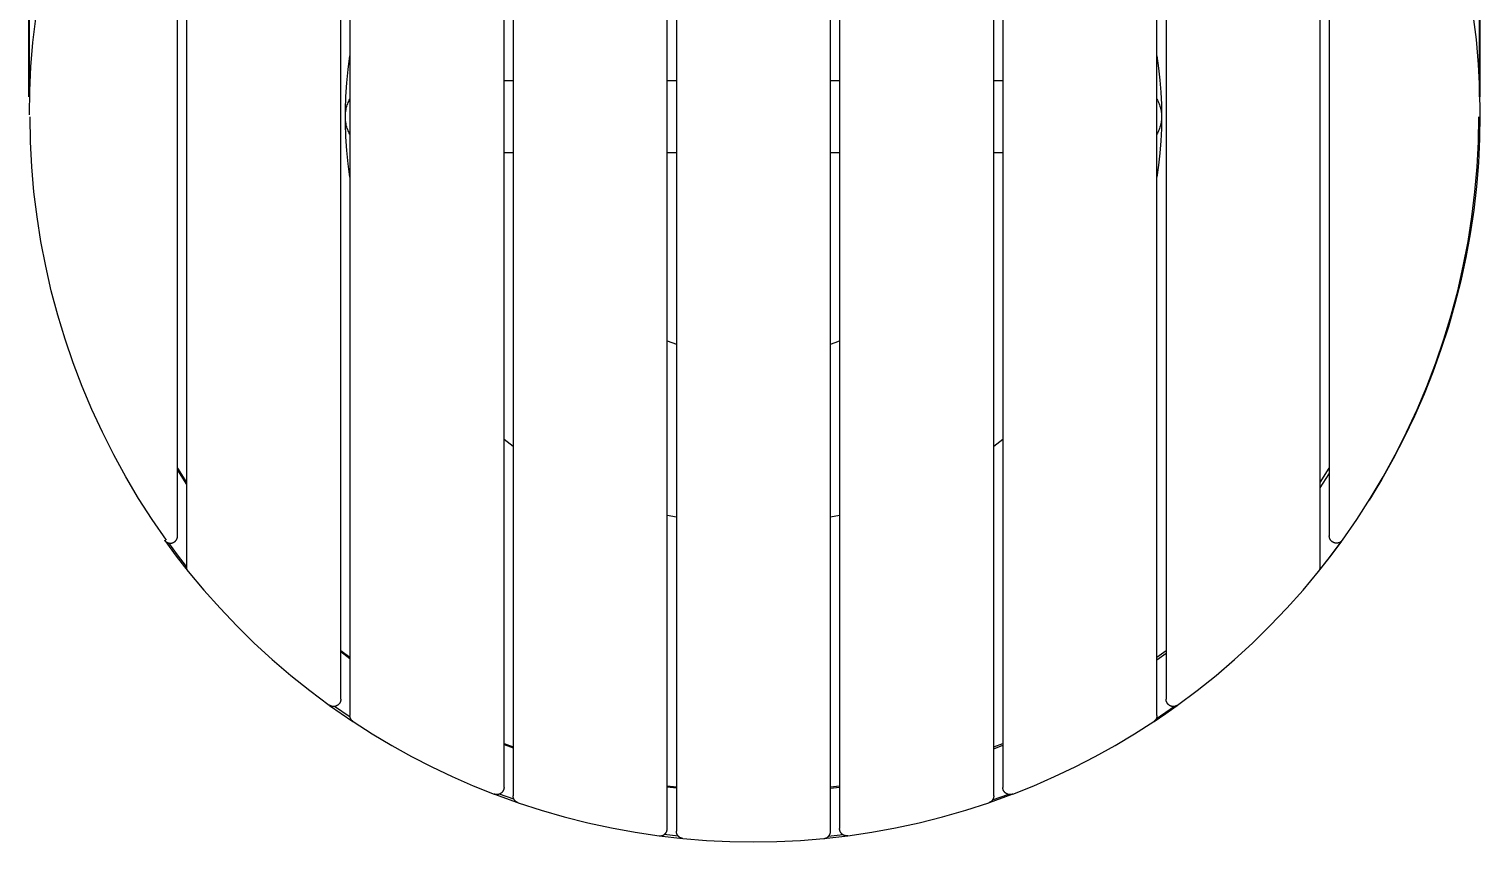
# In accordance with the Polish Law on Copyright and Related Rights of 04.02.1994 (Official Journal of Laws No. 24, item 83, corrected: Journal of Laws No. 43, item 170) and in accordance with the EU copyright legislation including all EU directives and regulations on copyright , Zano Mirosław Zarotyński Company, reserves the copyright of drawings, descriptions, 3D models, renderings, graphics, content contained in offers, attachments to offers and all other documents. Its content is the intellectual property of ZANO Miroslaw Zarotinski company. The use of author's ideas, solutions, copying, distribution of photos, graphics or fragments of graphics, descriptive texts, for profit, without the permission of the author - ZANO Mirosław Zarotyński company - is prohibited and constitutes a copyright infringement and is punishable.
# Model space of a CAD drawing. Header units: millimetres. Extents: x -397 to 2955, y -22 to 2256.
# Drawn here: x -299 to 501, y -22 to 427 of the extents above; entities that cross this region are included whole.
import ezdxf

# ---------------------------------------------------------------- set-up
doc = ezdxf.new("R2010")
doc.units = ezdxf.units.MM
doc.layers.add('ZANO_R', color=7, linetype='Continuous', lineweight=0)
doc.layers.add('ZANO_W', color=1, linetype='Continuous', lineweight=0)
doc.styles.add('Arial', font='arial.ttf')
doc.styles.get("Standard").update_dxf_attribs({"font": 'ARIALUNI.TTF'})
doc.dimstyles.new('pl i ang', dxfattribs={"dimtxt": 50, "dimasz": 50, "dimexe": 1.25, "dimexo": 0.625, "dimgap": 10, "dimtad": 1, "dimtoh": 1, "dimtxsty": 'Standard', "dimcen": 2.5, "dimclrd": 1, "dimclre": 1, "dimclrt": 1, "dimadec": 0, "dimazin": 0, "dimtfac": 1, "dimtmove": 0, "dimatfit": 3, "dimfxl": 1, "dimarcsym": 1})

# ---------------------------------------------------------------- blocks, each defined once
blk = doc.blocks.new('*D395')
at = {"layer": 'ZANO_W', "color": 1, "lineweight": -2}
for p, q in [((-299.41, 389.2), (-299.41, 830.47)), ((500.59, 389.2), (500.59, 830.47)), ((-259.41, 820.47), (460.59, 820.47))]:
    blk.add_line(p, q, dxfattribs=at)
at = {"layer": 'ZANO_W', "color": 1}
for points in [[(-259.41, 827.13), (-259.41, 813.8), (-299.41, 820.47)], [(460.59, 813.8), (460.59, 827.13), (500.59, 820.47)]]:
    blk.add_solid(points, dxfattribs=at)
at = {"layer": 'ZANO_W', "color": 1, "insert": (100.59, 850.89), "char_height": 40, "attachment_point": 5, "style": 'Arial'}
blk.add_mtext('800', dxfattribs=at)

msp = doc.modelspace()

# ---------------------------------------------------------------- linework, layer by layer
at = {"layer": 'ZANO_R'}
for p, q in [((52.5, -14.37), (52.5, 770.91)), ((57.5, 772.39), (57.5, -15.85)), ((142.5, -15.85), (142.5, 772.39)), ((147.5, 770.91), (147.5, -14.37)), ((-32.5, 752.84), (-32.5, 3.7)), ((232.5, 3.7), (232.5, 752.84)), ((-37.5, 8.41), (-37.5, 748.13)), ((237.5, 748.13), (237.5, 8.41)), ((-122.5, 708.53), (-122.5, 48.01)), ((322.5, 48.01), (322.5, 708.53)), ((-127.5, 56.99), (-127.5, 699.56)), ((327.5, 699.56), (327.5, 56.99)), ((-212.5, 626.55), (-212.5, 129.99)), ((412.5, 129.99), (412.5, 626.55)), ((-217.5, 147.07), (-217.5, 609.47)), ((417.5, 609.47), (417.5, 147.07)), ((-295.87, 432.33), (-297.42, 419.1)), ((496.72, 434.7), (498.41, 420.89)), ((-297.42, 419.1), (-298.53, 405.82)), ((498.41, 420.89), (499.62, 407.02)), ((-123.49, 404.33), (-122.5, 411.73)), ((322.5, 411.73), (323.4, 405.07)), ((-298.53, 405.82), (-299.19, 392.52)), ((-124.23, 396.91), (-123.49, 404.33)), ((323.4, 405.07), (324.1, 398.39)), ((499.62, 407.02), (500.34, 393.12)), ((-299.19, 392.52), (-299.41, 379.2)), ((-124.72, 389.46), (-124.23, 396.91)), ((-37.5, 398.27), (-32.5, 398.27)), ((52.5, 398.27), (57.5, 398.27)), ((142.5, 398.27), (147.5, 398.27)), ((232.5, 398.27), (237.5, 398.27)), ((324.1, 398.39), (324.6, 391.7)), ((500.34, 393.12), (500.59, 379.2)), ((-124.97, 382.01), (-124.72, 389.46)), ((-124.32, 383.44), (-124.13, 384.11)), ((-124.13, 384.11), (-123.92, 384.77)), ((-123.92, 384.77), (-123.68, 385.43)), ((-123.68, 385.43), (-123.42, 386.07)), ((-123.42, 386.07), (-123.13, 386.71)), ((-123.13, 386.71), (-122.83, 387.34)), ((-122.83, 387.34), (-122.5, 387.95)), ((322.5, 387.95), (322.83, 387.34)), ((322.83, 387.34), (323.13, 386.71)), ((323.13, 386.71), (323.41, 386.07)), ((323.41, 386.07), (323.67, 385.43)), ((323.67, 385.43), (323.91, 384.77)), ((323.91, 384.77), (324.13, 384.11)), ((324.13, 384.11), (324.32, 383.44)), ((324.6, 391.7), (324.9, 384.99)), ((324.9, 384.99), (325, 378.28)), ((-298.59, 364.42), (-298.82, 378.27)), ((-125, 378.62), (-124.97, 379.32)), ((-125, 377.92), (-125, 378.62)), ((-124.97, 377.23), (-125, 377.92)), ((-124.97, 374.55), (-124.97, 382.01)), ((-124.97, 379.32), (-124.93, 380.01)), ((-124.93, 376.53), (-124.97, 377.23)), ((-124.93, 380.01), (-124.85, 380.7)), ((-124.85, 375.84), (-124.93, 376.53)), ((-124.85, 380.7), (-124.76, 381.39)), ((-124.76, 381.39), (-124.64, 382.08)), ((-124.64, 382.08), (-124.49, 382.76)), ((-124.49, 382.76), (-124.32, 383.44)), ((324.32, 383.44), (324.49, 382.76)), ((324.49, 382.76), (324.63, 382.08)), ((324.63, 382.08), (324.75, 381.39)), ((324.75, 381.39), (324.85, 380.7)), ((324.85, 380.7), (324.92, 380.01)), ((324.92, 376.53), (324.85, 375.84)), ((325, 378.28), (324.9, 371.56)), ((324.92, 380.01), (324.97, 379.32)), ((324.97, 377.23), (324.92, 376.53)), ((324.97, 379.32), (325, 378.62)), ((325, 377.92), (324.97, 377.23)), ((325, 378.62), (325, 377.92)), ((499.76, 364.42), (500, 378.27)), ((500.59, 379.2), (500.37, 366.03)), ((-124.72, 367.09), (-124.97, 374.55)), ((-124.76, 375.15), (-124.85, 375.84)), ((-124.64, 374.46), (-124.76, 375.15)), ((-124.49, 373.78), (-124.64, 374.46)), ((-124.32, 373.1), (-124.49, 373.78)), ((-124.13, 372.43), (-124.32, 373.1)), ((-123.92, 371.77), (-124.13, 372.43)), ((-123.68, 371.11), (-123.92, 371.77)), ((-123.42, 370.47), (-123.68, 371.11)), ((-123.13, 369.83), (-123.42, 370.47)), ((-122.83, 369.2), (-123.13, 369.83)), ((-122.5, 368.59), (-122.83, 369.2)), ((322.83, 369.2), (322.5, 368.59)), ((323.13, 369.83), (322.83, 369.2)), ((323.41, 370.47), (323.13, 369.83)), ((323.67, 371.11), (323.41, 370.47)), ((323.91, 371.77), (323.67, 371.11)), ((324.13, 372.43), (323.91, 371.77)), ((324.32, 373.1), (324.13, 372.43)), ((324.49, 373.78), (324.32, 373.1)), ((324.63, 374.46), (324.49, 373.78)), ((324.9, 371.56), (324.6, 364.86)), ((324.75, 375.15), (324.63, 374.46)), ((324.85, 375.84), (324.75, 375.15)), ((-297.87, 350.58), (-298.59, 364.42)), ((-124.23, 359.65), (-124.72, 367.09)), ((324.6, 364.86), (324.1, 358.16)), ((499.04, 350.58), (499.76, 364.42)), ((500.37, 366.03), (499.72, 352.87)), ((-123.49, 352.22), (-124.23, 359.65)), ((-122.5, 344.83), (-123.49, 352.22)), ((-32.5, 358.27), (-37.5, 358.27)), ((57.5, 358.27), (52.5, 358.27)), ((147.5, 358.27), (142.5, 358.27)), ((237.5, 358.27), (232.5, 358.27)), ((324.1, 358.16), (323.4, 351.48)), ((499.72, 352.87), (498.64, 339.74)), ((-296.67, 336.78), (-297.87, 350.58)), ((323.4, 351.48), (322.5, 344.83)), ((497.84, 336.78), (499.04, 350.58)), ((-294.99, 323.03), (-296.67, 336.78)), ((496.17, 323.03), (497.84, 336.78)), ((498.64, 339.74), (497.12, 326.66)), ((-292.84, 309.34), (-294.99, 323.03)), ((494.02, 309.34), (496.17, 323.03)), ((497.12, 326.66), (495.18, 313.63)), ((495.18, 313.63), (492.8, 300.68)), ((-290.22, 295.74), (-292.84, 309.34)), ((491.39, 295.74), (494.02, 309.34)), ((492.8, 300.68), (490.01, 287.8)), ((-287.13, 282.24), (-290.22, 295.74)), ((488.3, 282.24), (491.39, 295.74)), ((-283.57, 268.85), (-287.13, 282.24)), ((484.74, 268.85), (488.3, 282.24)), ((490.01, 287.8), (486.79, 275.03)), ((486.79, 275.03), (483.15, 262.37)), ((-279.55, 255.59), (-283.57, 268.85)), ((480.72, 255.59), (484.74, 268.85)), ((483.15, 262.37), (479.09, 249.84)), ((-275.07, 242.48), (-279.55, 255.59)), ((52.5, 254.58), (54.99, 253.65)), ((54.99, 253.65), (57.5, 252.77)), ((142.5, 252.77), (145.01, 253.65)), ((145.01, 253.65), (147.5, 254.58)), ((479.09, 249.84), (474.63, 237.45)), ((476.25, 242.48), (480.72, 255.59)), ((-270.14, 229.53), (-275.07, 242.48)), ((471.32, 229.53), (476.25, 242.48)), ((474.63, 237.45), (469.76, 225.21)), ((-264.77, 216.76), (-270.14, 229.53)), ((469.76, 225.21), (464.49, 213.14)), ((465.94, 216.76), (471.32, 229.53)), ((-258.96, 204.19), (-264.77, 216.76)), ((460.13, 204.19), (465.94, 216.76)), ((464.49, 213.14), (458.82, 201.25)), ((-252.71, 191.82), (-258.96, 204.19)), ((-32.5, 196.43), (-37.5, 200.18)), ((237.5, 200.18), (232.5, 196.43)), ((458.82, 201.25), (452.77, 189.55)), ((453.89, 191.82), (460.13, 204.19)), ((-246.04, 179.68), (-252.71, 191.82)), ((-217.5, 184.44), (-212.5, 176.47)), ((412.5, 176.48), (417.5, 184.44)), ((452.77, 189.55), (446.33, 178.05)), ((447.22, 179.68), (453.89, 191.82)), ((-238.96, 167.77), (-246.04, 179.68)), ((-217.5, 183.26), (-212.5, 175.37)), ((412.5, 173.57), (417.5, 181.36)), ((446.33, 178.05), (439.52, 166.78)), ((440.13, 167.77), (447.22, 179.68)), ((440.87, 168.95), (440.29, 168.02)), ((-231.47, 156.12), (-238.96, 167.77)), ((432.64, 156.12), (440.13, 167.77)), ((-223.57, 144.73), (-231.47, 156.12)), ((57.5, 157.33), (52.5, 158.35)), ((147.5, 158.35), (142.5, 157.33)), ((424.75, 144.73), (432.64, 156.12)), ((-224.75, 144.73), (-224.67, 144.62)), ((-224.67, 144.62), (-224.58, 144.52)), ((-224.61, 144.54), (-218.23, 135.92)), ((-224.58, 144.52), (-224.49, 144.41)), ((-224.49, 144.41), (-224.4, 144.31)), ((-224.4, 144.31), (-224.3, 144.21)), ((-224.3, 144.21), (-224.2, 144.12)), ((-224.2, 144.12), (-224.1, 144.03)), ((-224.1, 144.03), (-223.99, 143.94)), ((-219.01, 143.94), (-218.9, 144.03)), ((-218.9, 144.03), (-218.8, 144.12)), ((-218.8, 144.12), (-218.7, 144.22)), ((-218.7, 144.22), (-218.6, 144.32)), ((-218.6, 144.32), (-218.51, 144.42)), ((-218.51, 144.42), (-218.42, 144.52)), ((-218.42, 144.52), (-218.33, 144.63)), ((-218.33, 144.63), (-218.25, 144.74)), ((-218.25, 144.74), (-218.17, 144.86)), ((-218.17, 144.86), (-218.1, 144.97)), ((-218.1, 144.97), (-218.03, 145.09)), ((-218.03, 145.09), (-217.96, 145.21)), ((-217.96, 145.21), (-217.9, 145.34)), ((-217.9, 145.34), (-217.84, 145.46)), ((-217.84, 145.46), (-217.79, 145.59)), ((-217.79, 145.59), (-217.74, 145.72)), ((-217.74, 145.72), (-217.69, 145.85)), ((-217.69, 145.85), (-217.65, 145.98)), ((-217.65, 145.98), (-217.62, 146.11)), ((-217.62, 146.11), (-217.59, 146.25)), ((-217.59, 146.25), (-217.56, 146.38)), ((-217.56, 146.38), (-217.54, 146.52)), ((-217.54, 146.52), (-217.52, 146.66)), ((-217.52, 146.66), (-217.51, 146.79)), ((-217.51, 146.79), (-217.5, 146.93)), ((-217.5, 146.93), (-217.5, 147.07)), ((417.5, 146.93), (417.5, 147.07)), ((417.51, 146.79), (417.5, 146.93)), ((417.52, 146.66), (417.51, 146.79)), ((417.54, 146.52), (417.52, 146.66)), ((417.56, 146.38), (417.54, 146.52)), ((417.58, 146.25), (417.56, 146.38)), ((417.61, 146.11), (417.58, 146.25)), ((417.65, 145.98), (417.61, 146.11)), ((417.69, 145.85), (417.65, 145.98)), ((417.73, 145.72), (417.69, 145.85)), ((417.78, 145.59), (417.73, 145.72)), ((417.84, 145.46), (417.78, 145.59)), ((417.89, 145.34), (417.84, 145.46)), ((417.96, 145.21), (417.89, 145.34)), ((418.02, 145.09), (417.96, 145.21)), ((418.09, 144.97), (418.02, 145.09)), ((418.17, 144.86), (418.09, 144.97)), ((418.24, 144.74), (418.17, 144.86)), ((418.22, 135.92), (424.6, 144.54)), ((418.33, 144.63), (418.24, 144.74)), ((424.26, 144.17), (418.3, 136.18)), ((418.41, 144.52), (418.33, 144.63)), ((418.5, 144.42), (418.41, 144.52)), ((418.6, 144.32), (418.5, 144.42)), ((418.69, 144.22), (418.6, 144.32)), ((418.79, 144.12), (418.69, 144.22)), ((418.9, 144.03), (418.79, 144.12)), ((419, 143.94), (418.9, 144.03)), ((424.09, 144.03), (423.99, 143.94)), ((424.2, 144.12), (424.09, 144.03)), ((424.3, 144.21), (424.2, 144.12)), ((424.39, 144.31), (424.3, 144.21)), ((424.49, 144.41), (424.39, 144.31)), ((424.58, 144.52), (424.49, 144.41)), ((424.66, 144.62), (424.58, 144.52)), ((424.75, 144.73), (424.66, 144.62)), ((-223.99, 143.94), (-223.88, 143.85)), ((-223.88, 143.85), (-223.77, 143.77)), ((-223.77, 143.77), (-223.65, 143.7)), ((-223.65, 143.7), (-223.54, 143.63)), ((-223.54, 143.63), (-223.42, 143.56)), ((-223.42, 143.56), (-223.29, 143.49)), ((-223.29, 143.49), (-223.17, 143.43)), ((-223.17, 143.43), (-223.04, 143.38)), ((-223.04, 143.38), (-222.91, 143.33)), ((-222.91, 143.33), (-222.78, 143.28)), ((-222.78, 143.28), (-222.65, 143.24)), ((-222.65, 143.24), (-222.52, 143.2)), ((-222.52, 143.2), (-222.39, 143.17)), ((-222.39, 143.17), (-222.25, 143.14)), ((-217.49, 136.65), (-222.35, 143.16)), ((-222.25, 143.14), (-222.12, 143.12)), ((-222.12, 143.12), (-221.98, 143.1)), ((-221.98, 143.1), (-221.84, 143.08)), ((-221.84, 143.08), (-221.7, 143.07)), ((-221.7, 143.07), (-221.57, 143.07)), ((-221.57, 143.07), (-221.43, 143.07)), ((-221.43, 143.07), (-221.29, 143.08)), ((-221.29, 143.08), (-221.15, 143.09)), ((-221.15, 143.09), (-221.01, 143.1)), ((-221.01, 143.1), (-220.88, 143.12)), ((-220.88, 143.12), (-220.74, 143.14)), ((-220.74, 143.14), (-220.61, 143.17)), ((-220.61, 143.17), (-220.47, 143.2)), ((-220.47, 143.2), (-220.34, 143.24)), ((-220.34, 143.24), (-220.21, 143.28)), ((-220.21, 143.28), (-220.08, 143.33)), ((-220.08, 143.33), (-219.95, 143.38)), ((-219.95, 143.38), (-219.83, 143.44)), ((-219.83, 143.44), (-219.7, 143.5)), ((-219.7, 143.5), (-219.58, 143.56)), ((-219.58, 143.56), (-219.46, 143.63)), ((-219.46, 143.63), (-219.34, 143.7)), ((-219.34, 143.7), (-219.23, 143.78)), ((-219.23, 143.78), (-219.11, 143.86)), ((-219.11, 143.86), (-219.01, 143.94)), ((-212.5, 130.25), (-217.49, 136.65)), ((418.3, 136.18), (412.14, 128.33)), ((419.11, 143.86), (419, 143.94)), ((419.22, 143.78), (419.11, 143.86)), ((419.34, 143.7), (419.22, 143.78)), ((419.46, 143.63), (419.34, 143.7)), ((419.58, 143.56), (419.46, 143.63)), ((419.7, 143.5), (419.58, 143.56)), ((419.82, 143.44), (419.7, 143.5)), ((419.95, 143.38), (419.82, 143.44)), ((420.08, 143.33), (419.95, 143.38)), ((420.21, 143.28), (420.08, 143.33)), ((420.34, 143.24), (420.21, 143.28)), ((420.47, 143.2), (420.34, 143.24)), ((420.6, 143.17), (420.47, 143.2)), ((420.74, 143.14), (420.6, 143.17)), ((420.88, 143.12), (420.74, 143.14)), ((421.01, 143.1), (420.88, 143.12)), ((421.15, 143.08), (421.01, 143.1)), ((421.29, 143.08), (421.15, 143.08)), ((421.42, 143.07), (421.29, 143.08)), ((421.56, 143.07), (421.42, 143.07)), ((421.7, 143.07), (421.56, 143.07)), ((421.84, 143.08), (421.7, 143.07)), ((421.98, 143.1), (421.84, 143.08)), ((422.11, 143.12), (421.98, 143.1)), ((422.25, 143.14), (422.11, 143.12)), ((422.38, 143.17), (422.25, 143.14)), ((422.52, 143.2), (422.38, 143.17)), ((422.65, 143.24), (422.52, 143.2)), ((422.78, 143.28), (422.65, 143.24)), ((422.91, 143.33), (422.78, 143.28)), ((423.04, 143.38), (422.91, 143.33)), ((423.17, 143.43), (423.04, 143.38)), ((423.29, 143.49), (423.17, 143.43)), ((423.41, 143.56), (423.29, 143.49)), ((423.53, 143.63), (423.41, 143.56)), ((423.65, 143.7), (423.53, 143.63)), ((423.77, 143.77), (423.65, 143.7)), ((423.88, 143.85), (423.77, 143.77)), ((423.99, 143.94), (423.88, 143.85)), ((-218.23, 135.92), (-211.62, 127.48)), ((-212.5, 129.85), (-212.5, 129.99)), ((-212.49, 129.72), (-212.5, 129.85)), ((-212.48, 129.58), (-212.49, 129.72)), ((-212.47, 129.45), (-212.48, 129.58)), ((-212.44, 129.31), (-212.47, 129.45)), ((-212.42, 129.18), (-212.44, 129.31)), ((-212.39, 129.05), (-212.42, 129.18)), ((-212.36, 128.92), (-212.39, 129.05)), ((-212.32, 128.79), (-212.36, 128.92)), ((-212.27, 128.66), (-212.32, 128.79)), ((-212.23, 128.53), (-212.27, 128.66)), ((-212.18, 128.41), (-212.23, 128.53)), ((-212.12, 128.28), (-212.18, 128.41)), ((-212.06, 128.16), (-212.12, 128.28)), ((-212, 128.04), (-212.06, 128.16)), ((-211.93, 127.92), (-212, 128.04)), ((411.61, 127.48), (418.22, 135.92)), ((411.92, 127.92), (411.99, 128.04)), ((411.99, 128.04), (412.06, 128.16)), ((412.06, 128.16), (412.12, 128.28)), ((412.12, 128.28), (412.17, 128.41)), ((412.17, 128.41), (412.22, 128.53)), ((412.22, 128.53), (412.27, 128.66)), ((412.27, 128.66), (412.31, 128.79)), ((412.31, 128.79), (412.35, 128.92)), ((412.35, 128.92), (412.39, 129.05)), ((412.39, 129.05), (412.42, 129.18)), ((412.42, 129.18), (412.44, 129.31)), ((412.44, 129.31), (412.46, 129.45)), ((412.46, 129.45), (412.48, 129.58)), ((412.48, 129.58), (412.49, 129.72)), ((412.49, 129.72), (412.5, 129.85)), ((412.5, 129.85), (412.5, 129.99)), ((-211.86, 127.81), (-211.93, 127.92)), ((-211.78, 127.7), (-211.86, 127.81)), ((-211.7, 127.59), (-211.78, 127.7)), ((-211.62, 127.48), (-211.7, 127.59)), ((-211.62, 127.48), (-203.02, 117.16)), ((403.02, 117.16), (411.61, 127.48)), ((411.61, 127.48), (411.7, 127.59)), ((411.7, 127.59), (411.78, 127.7)), ((411.78, 127.7), (411.85, 127.81)), ((411.85, 127.81), (411.92, 127.92)), ((-203.02, 117.16), (-194.08, 107.13)), ((394.07, 107.13), (403.02, 117.16)), ((-194.08, 107.13), (-184.8, 97.4)), ((384.8, 97.4), (394.07, 107.13)), ((-184.8, 97.4), (-175.21, 87.99)), ((375.21, 87.99), (384.8, 97.4)), ((-175.21, 87.99), (-165.31, 78.91)), ((-127.5, 83.96), (-122.5, 80.16)), ((-127.5, 83.32), (-122.5, 79.53)), ((322.5, 80.17), (327.5, 83.96)), ((322.5, 78.66), (327.5, 82.41)), ((365.3, 78.91), (375.21, 87.99)), ((-165.31, 78.91), (-155.1, 70.17)), ((355.1, 70.17), (365.3, 78.91)), ((-155.1, 70.17), (-144.61, 61.78)), ((344.6, 61.78), (355.1, 70.17)), ((-144.61, 61.78), (-133.84, 53.74)), ((-127.62, 56.02), (-127.66, 55.89)), ((-127.59, 56.16), (-127.62, 56.02)), ((-127.56, 56.29), (-127.59, 56.16)), ((-127.54, 56.43), (-127.56, 56.29)), ((-127.52, 56.57), (-127.54, 56.43)), ((-127.51, 56.71), (-127.52, 56.57)), ((-127.5, 56.85), (-127.51, 56.71)), ((-127.5, 56.99), (-127.5, 56.85)), ((327.5, 56.85), (327.5, 56.99)), ((327.51, 56.71), (327.5, 56.85)), ((327.52, 56.57), (327.51, 56.71)), ((327.54, 56.43), (327.52, 56.57)), ((327.56, 56.29), (327.54, 56.43)), ((327.59, 56.16), (327.56, 56.29)), ((327.62, 56.02), (327.59, 56.16)), ((327.65, 55.89), (327.62, 56.02)), ((333.84, 53.74), (344.6, 61.78)), ((-133.73, 53.66), (-133.84, 53.74)), ((-133.61, 53.59), (-133.73, 53.66)), ((-133.66, 53.61), (-127.32, 49.14)), ((-133.49, 53.51), (-133.61, 53.59)), ((-133.37, 53.45), (-133.49, 53.51)), ((-133.24, 53.38), (-133.37, 53.45)), ((-133.12, 53.33), (-133.24, 53.38)), ((-132.99, 53.27), (-133.12, 53.33)), ((-132.86, 53.22), (-132.99, 53.27)), ((-132.73, 53.18), (-132.86, 53.22)), ((-132.59, 53.14), (-132.73, 53.18)), ((-132.46, 53.1), (-132.59, 53.14)), ((-132.32, 53.07), (-132.46, 53.1)), ((-132.18, 53.04), (-132.32, 53.07)), ((-132.05, 53.02), (-132.18, 53.04)), ((-131.91, 53.01), (-132.05, 53.02)), ((-131.77, 52.99), (-131.91, 53.01)), ((-131.63, 52.99), (-131.77, 52.99)), ((-131.49, 52.99), (-131.63, 52.99)), ((-131.35, 52.99), (-131.49, 52.99)), ((-131.21, 53), (-131.35, 52.99)), ((-131.07, 53.01), (-131.21, 53)), ((-130.93, 53.03), (-131.07, 53.01)), ((-122.4, 47.12), (-130.95, 53.02)), ((-130.8, 53.05), (-130.93, 53.03)), ((-130.66, 53.08), (-130.8, 53.05)), ((-130.52, 53.11), (-130.66, 53.08)), ((-130.39, 53.14), (-130.52, 53.11)), ((-130.26, 53.18), (-130.39, 53.14)), ((-130.13, 53.23), (-130.26, 53.18)), ((-130, 53.28), (-130.13, 53.23)), ((-129.87, 53.34), (-130, 53.28)), ((-129.74, 53.39), (-129.87, 53.34)), ((-129.62, 53.46), (-129.74, 53.39)), ((-129.5, 53.53), (-129.62, 53.46)), ((-129.38, 53.6), (-129.5, 53.53)), ((-129.26, 53.67), (-129.38, 53.6)), ((-129.15, 53.75), (-129.26, 53.67)), ((-129.03, 53.84), (-129.15, 53.75)), ((-128.93, 53.93), (-129.03, 53.84)), ((-128.82, 54.02), (-128.93, 53.93)), ((-128.72, 54.11), (-128.82, 54.02)), ((-128.62, 54.21), (-128.72, 54.11)), ((-128.53, 54.31), (-128.62, 54.21)), ((-128.43, 54.42), (-128.53, 54.31)), ((-128.35, 54.53), (-128.43, 54.42)), ((-128.26, 54.64), (-128.35, 54.53)), ((-128.18, 54.75), (-128.26, 54.64)), ((-128.11, 54.87), (-128.18, 54.75)), ((-128.04, 54.99), (-128.11, 54.87)), ((-127.97, 55.11), (-128.04, 54.99)), ((-127.91, 55.24), (-127.97, 55.11)), ((-127.85, 55.36), (-127.91, 55.24)), ((-127.79, 55.49), (-127.85, 55.36)), ((-127.74, 55.62), (-127.79, 55.49)), ((-127.7, 55.75), (-127.74, 55.62)), ((-127.66, 55.89), (-127.7, 55.75)), ((-127.32, 49.14), (-120.91, 44.8)), ((-122.5, 47.87), (-122.5, 48.01)), ((320.9, 44.8), (327.32, 49.14)), ((332.15, 53.04), (321.99, 46.06)), ((322.5, 48.01), (322.5, 47.87)), ((327.32, 49.14), (333.65, 53.61)), ((327.69, 55.75), (327.65, 55.89)), ((327.74, 55.62), (327.69, 55.75)), ((327.79, 55.49), (327.74, 55.62)), ((327.84, 55.36), (327.79, 55.49)), ((327.9, 55.24), (327.84, 55.36)), ((327.96, 55.11), (327.9, 55.24)), ((328.03, 54.99), (327.96, 55.11)), ((328.1, 54.87), (328.03, 54.99)), ((328.18, 54.75), (328.1, 54.87)), ((328.26, 54.64), (328.18, 54.75)), ((328.34, 54.53), (328.26, 54.64)), ((328.43, 54.42), (328.34, 54.53)), ((328.52, 54.31), (328.43, 54.42)), ((328.62, 54.21), (328.52, 54.31)), ((328.72, 54.11), (328.62, 54.21)), ((328.82, 54.02), (328.72, 54.11)), ((328.92, 53.93), (328.82, 54.02)), ((329.03, 53.84), (328.92, 53.93)), ((329.14, 53.75), (329.03, 53.84)), ((329.26, 53.67), (329.14, 53.75)), ((329.37, 53.6), (329.26, 53.67)), ((329.49, 53.53), (329.37, 53.6)), ((329.61, 53.46), (329.49, 53.53)), ((329.74, 53.39), (329.61, 53.46)), ((329.86, 53.34), (329.74, 53.39)), ((329.99, 53.28), (329.86, 53.34)), ((330.12, 53.23), (329.99, 53.28)), ((330.25, 53.18), (330.12, 53.23)), ((330.39, 53.14), (330.25, 53.18)), ((330.52, 53.11), (330.39, 53.14)), ((330.66, 53.08), (330.52, 53.11)), ((330.79, 53.05), (330.66, 53.08)), ((330.93, 53.03), (330.79, 53.05)), ((331.07, 53.01), (330.93, 53.03)), ((331.21, 53), (331.07, 53.01)), ((331.35, 52.99), (331.21, 53)), ((331.49, 52.99), (331.35, 52.99)), ((331.63, 52.99), (331.49, 52.99)), ((331.77, 52.99), (331.63, 52.99)), ((331.9, 53.01), (331.77, 52.99)), ((332.04, 53.02), (331.9, 53.01)), ((332.18, 53.04), (332.04, 53.02)), ((332.32, 53.07), (332.18, 53.04)), ((332.45, 53.1), (332.32, 53.07)), ((332.59, 53.14), (332.45, 53.1)), ((332.72, 53.18), (332.59, 53.14)), ((332.85, 53.22), (332.72, 53.18)), ((332.98, 53.27), (332.85, 53.22)), ((333.11, 53.33), (332.98, 53.27)), ((333.24, 53.38), (333.11, 53.33)), ((333.36, 53.45), (333.24, 53.38)), ((333.49, 53.51), (333.36, 53.45)), ((333.61, 53.59), (333.49, 53.51)), ((333.72, 53.66), (333.61, 53.59)), ((333.84, 53.74), (333.72, 53.66)), ((-122.49, 47.74), (-122.5, 47.87)), ((-122.48, 47.6), (-122.49, 47.74)), ((-122.46, 47.46), (-122.48, 47.6)), ((-122.44, 47.33), (-122.46, 47.46)), ((-122.42, 47.2), (-122.44, 47.33)), ((-122.39, 47.06), (-122.42, 47.2)), ((-122.35, 46.93), (-122.39, 47.06)), ((-122.32, 46.8), (-122.35, 46.93)), ((-122.27, 46.67), (-122.32, 46.8)), ((-122.23, 46.55), (-122.27, 46.67)), ((-122.17, 46.42), (-122.23, 46.55)), ((-122.12, 46.3), (-122.17, 46.42)), ((-122.06, 46.17), (-122.12, 46.3)), ((-121.99, 46.05), (-122.06, 46.17)), ((-121.92, 45.94), (-121.99, 46.05)), ((-121.85, 45.82), (-121.92, 45.94)), ((-121.78, 45.71), (-121.85, 45.82)), ((-121.7, 45.6), (-121.78, 45.71)), ((-121.61, 45.49), (-121.7, 45.6)), ((-121.52, 45.39), (-121.61, 45.49)), ((-121.43, 45.29), (-121.52, 45.39)), ((-121.34, 45.19), (-121.43, 45.29)), ((-121.24, 45.09), (-121.34, 45.19)), ((-121.14, 45), (-121.24, 45.09)), ((-121.04, 44.91), (-121.14, 45)), ((-120.93, 44.83), (-121.04, 44.91)), ((-120.82, 44.75), (-120.93, 44.83)), ((-120.71, 44.67), (-120.82, 44.75)), ((-120.71, 44.67), (-110.16, 37.93)), ((310.16, 37.93), (320.71, 44.67)), ((320.82, 44.75), (320.71, 44.67)), ((320.93, 44.83), (320.82, 44.75)), ((321.03, 44.91), (320.93, 44.83)), ((321.14, 45), (321.03, 44.91)), ((321.24, 45.09), (321.14, 45)), ((321.34, 45.19), (321.24, 45.09)), ((321.43, 45.29), (321.34, 45.19)), ((321.52, 45.39), (321.43, 45.29)), ((321.61, 45.49), (321.52, 45.39)), ((321.69, 45.6), (321.61, 45.49)), ((321.77, 45.71), (321.69, 45.6)), ((321.85, 45.82), (321.77, 45.71)), ((321.92, 45.94), (321.85, 45.82)), ((321.99, 46.05), (321.92, 45.94)), ((322.05, 46.17), (321.99, 46.05)), ((322.11, 46.3), (322.05, 46.17)), ((322.17, 46.42), (322.11, 46.3)), ((322.22, 46.55), (322.17, 46.42)), ((322.27, 46.67), (322.22, 46.55)), ((322.31, 46.8), (322.27, 46.67)), ((322.35, 46.93), (322.31, 46.8)), ((322.39, 47.06), (322.35, 46.93)), ((322.42, 47.2), (322.39, 47.06)), ((322.44, 47.33), (322.42, 47.2)), ((322.46, 47.46), (322.44, 47.33)), ((322.48, 47.6), (322.46, 47.46)), ((322.49, 47.74), (322.48, 47.6)), ((322.5, 47.87), (322.49, 47.74)), ((-110.16, 37.93), (-99.41, 31.52)), ((-37.5, 32.63), (-32.5, 30.68)), ((-37.5, 32.06), (-32.5, 30.12)), ((232.5, 30.69), (237.5, 32.63)), ((299.41, 31.52), (310.16, 37.93)), ((-99.41, 31.52), (-88.46, 25.45)), ((-88.46, 25.45), (-77.33, 19.72)), ((232.5, 29.67), (237.5, 31.6)), ((277.32, 19.72), (288.46, 25.45)), ((288.46, 25.45), (299.41, 31.52)), ((-77.33, 19.72), (-66.02, 14.35)), ((266.02, 14.35), (277.32, 19.72)), ((-66.02, 14.35), (-54.55, 9.33)), ((-54.55, 9.33), (-42.93, 4.68)), ((-37.52, 8), (-37.54, 7.86)), ((-37.51, 8.14), (-37.52, 8)), ((-37.5, 8.28), (-37.51, 8.14)), ((-37.5, 8.41), (-37.5, 8.28)), ((52.5, 9.33), (57.5, 8.72)), ((52.5, 8.71), (57.5, 8.1)), ((142.5, 8.72), (147.5, 9.33)), ((142.5, 7.96), (147.5, 8.56)), ((237.5, 8.28), (237.5, 8.41)), ((237.51, 8.14), (237.5, 8.28)), ((237.52, 8), (237.51, 8.14)), ((237.54, 7.86), (237.52, 8)), ((242.93, 4.68), (254.55, 9.33)), ((254.55, 9.33), (266.02, 14.35)), ((-42.8, 4.63), (-42.93, 4.68)), ((-42.67, 4.59), (-42.8, 4.63)), ((-42.74, 4.6), (-30.08, 0.01)), ((-42.54, 4.55), (-42.67, 4.59)), ((-42.4, 4.52), (-42.54, 4.55)), ((-42.27, 4.49), (-42.4, 4.52)), ((-42.13, 4.46), (-42.27, 4.49)), ((-41.99, 4.44), (-42.13, 4.46)), ((-41.86, 4.43), (-41.99, 4.44)), ((-41.72, 4.42), (-41.86, 4.43)), ((-41.58, 4.41), (-41.72, 4.42)), ((-41.44, 4.41), (-41.58, 4.41)), ((-41.3, 4.42), (-41.44, 4.41)), ((-41.17, 4.43), (-41.3, 4.42)), ((-41.03, 4.44), (-41.17, 4.43)), ((-40.89, 4.46), (-41.03, 4.44)), ((-40.75, 4.48), (-40.89, 4.46)), ((-40.62, 4.51), (-40.75, 4.48)), ((-40.49, 4.55), (-40.62, 4.51)), ((-40.35, 4.58), (-40.49, 4.55)), ((-40.22, 4.62), (-40.35, 4.58)), ((-40.09, 4.67), (-40.22, 4.62)), ((-39.96, 4.72), (-40.09, 4.67)), ((-32.04, 1.82), (-39.99, 4.71)), ((-39.83, 4.78), (-39.96, 4.72)), ((-39.71, 4.84), (-39.83, 4.78)), ((-39.59, 4.9), (-39.71, 4.84)), ((-39.47, 4.97), (-39.59, 4.9)), ((-39.35, 5.04), (-39.47, 4.97)), ((-39.23, 5.12), (-39.35, 5.04)), ((-39.12, 5.2), (-39.23, 5.12)), ((-39.01, 5.28), (-39.12, 5.2)), ((-38.91, 5.37), (-39.01, 5.28)), ((-38.8, 5.46), (-38.91, 5.37)), ((-38.7, 5.56), (-38.8, 5.46)), ((-38.6, 5.66), (-38.7, 5.56)), ((-38.51, 5.76), (-38.6, 5.66)), ((-38.42, 5.86), (-38.51, 5.76)), ((-38.33, 5.97), (-38.42, 5.86)), ((-38.25, 6.08), (-38.33, 5.97)), ((-38.17, 6.2), (-38.25, 6.08)), ((-38.1, 6.31), (-38.17, 6.2)), ((-38.03, 6.43), (-38.1, 6.31)), ((-37.96, 6.55), (-38.03, 6.43)), ((-37.9, 6.68), (-37.96, 6.55)), ((-37.84, 6.8), (-37.9, 6.68)), ((-37.79, 6.93), (-37.84, 6.8)), ((-37.74, 7.06), (-37.79, 6.93)), ((-37.69, 7.19), (-37.74, 7.06)), ((-37.65, 7.32), (-37.69, 7.19)), ((-37.62, 7.46), (-37.65, 7.32)), ((-37.59, 7.59), (-37.62, 7.46)), ((-37.56, 7.73), (-37.59, 7.59)), ((-37.54, 7.86), (-37.56, 7.73)), ((-32.5, 3.56), (-32.5, 3.7)), ((-32.49, 3.42), (-32.5, 3.56)), ((-32.48, 3.29), (-32.49, 3.42)), ((-32.46, 3.15), (-32.48, 3.29)), ((-32.44, 3.01), (-32.46, 3.15)), ((-32.42, 2.88), (-32.44, 3.01)), ((-32.39, 2.74), (-32.42, 2.88)), ((-32.35, 2.61), (-32.39, 2.74)), ((-32.31, 2.48), (-32.35, 2.61)), ((-32.27, 2.35), (-32.31, 2.48)), ((-32.22, 2.22), (-32.27, 2.35)), ((-32.16, 2.09), (-32.22, 2.22)), ((-32.11, 1.97), (-32.16, 2.09)), ((-32.05, 1.84), (-32.11, 1.97)), ((-31.98, 1.72), (-32.05, 1.84)), ((-31.91, 1.6), (-31.98, 1.72)), ((-31.84, 1.49), (-31.91, 1.6)), ((-31.76, 1.37), (-31.84, 1.49)), ((-31.67, 1.26), (-31.76, 1.37)), ((-31.59, 1.16), (-31.67, 1.26)), ((-31.5, 1.05), (-31.59, 1.16)), ((-31.41, 0.95), (-31.5, 1.05)), ((-31.31, 0.85), (-31.41, 0.95)), ((-31.21, 0.76), (-31.31, 0.85)), ((-31.11, 0.66), (-31.21, 0.76)), ((-31, 0.58), (-31.11, 0.66)), ((-30.89, 0.49), (-31, 0.58)), ((-30.78, 0.41), (-30.89, 0.49)), ((-30.67, 0.34), (-30.78, 0.41)), ((-30.55, 0.26), (-30.67, 0.34)), ((-30.43, 0.19), (-30.55, 0.26)), ((-30.31, 0.13), (-30.43, 0.19)), ((-30.18, 0.07), (-30.31, 0.13)), ((-30.06, 0.01), (-30.18, 0.07)), ((-29.93, -0.04), (-30.06, 0.01)), ((230.05, 0.01), (229.93, -0.04)), ((230.18, 0.07), (230.05, 0.01)), ((230.07, 0.01), (242.73, 4.6)), ((230.3, 0.13), (230.18, 0.07)), ((230.43, 0.19), (230.3, 0.13)), ((230.55, 0.26), (230.43, 0.19)), ((230.66, 0.34), (230.55, 0.26)), ((230.78, 0.41), (230.66, 0.34)), ((230.89, 0.49), (230.78, 0.41)), ((231, 0.58), (230.89, 0.49)), ((231.1, 0.66), (231, 0.58)), ((231.21, 0.76), (231.1, 0.66)), ((231.31, 0.85), (231.21, 0.76)), ((231.4, 0.95), (231.31, 0.85)), ((231.5, 1.05), (231.4, 0.95)), ((231.59, 1.16), (231.5, 1.05)), ((231.67, 1.26), (231.59, 1.16)), ((231.75, 1.37), (231.67, 1.26)), ((240.62, 4.51), (231.7, 1.3)), ((231.83, 1.49), (231.75, 1.37)), ((231.91, 1.6), (231.83, 1.49)), ((231.98, 1.72), (231.91, 1.6)), ((232.04, 1.84), (231.98, 1.72)), ((232.1, 1.97), (232.04, 1.84)), ((232.16, 2.09), (232.1, 1.97)), ((232.21, 2.22), (232.16, 2.09)), ((232.26, 2.35), (232.21, 2.22)), ((232.31, 2.48), (232.26, 2.35)), ((232.35, 2.61), (232.31, 2.48)), ((232.38, 2.74), (232.35, 2.61)), ((232.41, 2.88), (232.38, 2.74)), ((232.44, 3.01), (232.41, 2.88)), ((232.46, 3.15), (232.44, 3.01)), ((232.48, 3.29), (232.46, 3.15)), ((232.49, 3.42), (232.48, 3.29)), ((232.5, 3.56), (232.49, 3.42)), ((232.5, 3.7), (232.5, 3.56)), ((237.56, 7.73), (237.54, 7.86)), ((237.58, 7.59), (237.56, 7.73)), ((237.61, 7.46), (237.58, 7.59)), ((237.65, 7.32), (237.61, 7.46)), ((237.69, 7.19), (237.65, 7.32)), ((237.73, 7.06), (237.69, 7.19)), ((237.78, 6.93), (237.73, 7.06)), ((237.84, 6.8), (237.78, 6.93)), ((237.9, 6.68), (237.84, 6.8)), ((237.96, 6.55), (237.9, 6.68)), ((238.02, 6.43), (237.96, 6.55)), ((238.09, 6.31), (238.02, 6.43)), ((238.17, 6.2), (238.09, 6.31)), ((238.25, 6.08), (238.17, 6.2)), ((238.33, 5.97), (238.25, 6.08)), ((238.42, 5.86), (238.33, 5.97)), ((238.51, 5.76), (238.42, 5.86)), ((238.6, 5.66), (238.51, 5.76)), ((238.7, 5.56), (238.6, 5.66)), ((238.8, 5.46), (238.7, 5.56)), ((238.9, 5.37), (238.8, 5.46)), ((239.01, 5.28), (238.9, 5.37)), ((239.12, 5.2), (239.01, 5.28)), ((239.23, 5.12), (239.12, 5.2)), ((239.35, 5.04), (239.23, 5.12)), ((239.46, 4.97), (239.35, 5.04)), ((239.58, 4.9), (239.46, 4.97)), ((239.71, 4.84), (239.58, 4.9)), ((239.83, 4.78), (239.71, 4.84)), ((239.96, 4.72), (239.83, 4.78)), ((240.09, 4.67), (239.96, 4.72)), ((240.22, 4.62), (240.09, 4.67)), ((240.35, 4.58), (240.22, 4.62)), ((240.48, 4.55), (240.35, 4.58)), ((240.62, 4.51), (240.48, 4.55)), ((240.75, 4.48), (240.62, 4.51)), ((240.89, 4.46), (240.75, 4.48)), ((241.02, 4.44), (240.89, 4.46)), ((241.16, 4.43), (241.02, 4.44)), ((241.3, 4.42), (241.16, 4.43)), ((241.44, 4.41), (241.3, 4.42)), ((241.58, 4.41), (241.44, 4.41)), ((241.72, 4.42), (241.58, 4.41)), ((241.85, 4.43), (241.72, 4.42)), ((241.99, 4.44), (241.85, 4.43)), ((242.13, 4.46), (241.99, 4.44)), ((242.26, 4.49), (242.13, 4.46)), ((242.4, 4.52), (242.26, 4.49)), ((242.53, 4.55), (242.4, 4.52)), ((242.67, 4.59), (242.53, 4.55)), ((242.8, 4.63), (242.67, 4.59)), ((242.93, 4.68), (242.8, 4.63)), ((-29.8, -0.08), (-29.93, -0.04)), ((-29.8, -0.08), (-17.11, -4.2)), ((-17.11, -4.2), (-4.3, -7.89)), ((-4.3, -7.89), (8.63, -11.15)), ((191.36, -11.15), (204.3, -7.89)), ((204.3, -7.89), (217.11, -4.2)), ((217.11, -4.2), (229.8, -0.08)), ((229.93, -0.04), (229.8, -0.08)), ((8.63, -11.15), (21.67, -13.98)), ((21.67, -13.98), (34.79, -16.38)), ((52.1, -16.11), (52.16, -15.98)), ((52.16, -15.98), (52.21, -15.86)), ((52.21, -15.86), (52.26, -15.73)), ((52.26, -15.73), (52.3, -15.6)), ((52.3, -15.6), (52.34, -15.46)), ((52.34, -15.46), (52.38, -15.33)), ((52.38, -15.33), (52.41, -15.19)), ((52.41, -15.19), (52.44, -15.06)), ((52.44, -15.06), (52.46, -14.92)), ((52.46, -14.92), (52.48, -14.78)), ((52.48, -14.78), (52.49, -14.64)), ((52.49, -14.64), (52.5, -14.51)), ((52.5, -14.51), (52.5, -14.37)), ((57.5, -15.99), (57.5, -15.85)), ((57.51, -16.13), (57.5, -15.99)), ((142.49, -16.13), (142.5, -15.99)), ((142.5, -15.99), (142.5, -15.85)), ((147.5, -14.51), (147.5, -14.37)), ((147.51, -14.64), (147.5, -14.51)), ((147.52, -14.78), (147.51, -14.64)), ((147.54, -14.92), (147.52, -14.78)), ((147.56, -15.06), (147.54, -14.92)), ((147.58, -15.19), (147.56, -15.06)), ((147.62, -15.33), (147.58, -15.19)), ((147.65, -15.46), (147.62, -15.33)), ((147.69, -15.6), (147.65, -15.46)), ((147.74, -15.73), (147.69, -15.6)), ((147.79, -15.86), (147.74, -15.73)), ((147.84, -15.98), (147.79, -15.86)), ((147.9, -16.11), (147.84, -15.98)), ((165.21, -16.38), (178.33, -13.98)), ((178.33, -13.98), (191.36, -11.15)), ((34.79, -16.38), (47.98, -18.33)), ((47.98, -18.33), (48.12, -18.35)), ((48.02, -18.34), (61.11, -19.83)), ((48.12, -18.35), (48.25, -18.36)), ((48.25, -18.36), (48.39, -18.36)), ((48.39, -18.36), (48.53, -18.37)), ((48.53, -18.37), (48.67, -18.36)), ((48.67, -18.36), (48.81, -18.35)), ((48.81, -18.35), (48.95, -18.34)), ((48.95, -18.34), (49.09, -18.32)), ((49.09, -18.32), (49.22, -18.3)), ((49.22, -18.3), (49.36, -18.27)), ((49.36, -18.27), (49.49, -18.24)), ((49.49, -18.24), (49.63, -18.2)), ((49.63, -18.2), (49.76, -18.16)), ((49.76, -18.16), (49.89, -18.12)), ((49.89, -18.12), (50.02, -18.07)), ((50.02, -18.07), (50.15, -18.01)), ((50.15, -18.01), (50.27, -17.95)), ((50.27, -17.95), (50.4, -17.89)), ((50.4, -17.89), (50.52, -17.82)), ((50.52, -17.82), (50.64, -17.75)), ((50.64, -17.75), (50.75, -17.67)), ((58.58, -18.59), (50.73, -17.68)), ((50.75, -17.67), (50.87, -17.59)), ((50.87, -17.59), (50.98, -17.51)), ((50.98, -17.51), (51.08, -17.42)), ((51.08, -17.42), (51.19, -17.33)), ((51.19, -17.33), (51.29, -17.23)), ((51.29, -17.23), (51.39, -17.13)), ((51.39, -17.13), (51.48, -17.03)), ((51.48, -17.03), (51.57, -16.93)), ((51.57, -16.93), (51.66, -16.82)), ((51.66, -16.82), (51.74, -16.71)), ((51.74, -16.71), (51.82, -16.59)), ((51.82, -16.59), (51.9, -16.48)), ((51.9, -16.48), (51.97, -16.36)), ((51.97, -16.36), (52.03, -16.23)), ((52.03, -16.23), (52.1, -16.11)), ((57.52, -16.26), (57.51, -16.13)), ((57.54, -16.4), (57.52, -16.26)), ((57.56, -16.54), (57.54, -16.4)), ((57.58, -16.67), (57.56, -16.54)), ((57.61, -16.8), (57.58, -16.67)), ((57.65, -16.94), (57.61, -16.8)), ((57.69, -17.07), (57.65, -16.94)), ((57.73, -17.2), (57.69, -17.07)), ((57.78, -17.33), (57.73, -17.2)), ((57.83, -17.45), (57.78, -17.33)), ((57.89, -17.58), (57.83, -17.45)), ((57.95, -17.7), (57.89, -17.58)), ((58.02, -17.82), (57.95, -17.7)), ((58.08, -17.94), (58.02, -17.82)), ((58.16, -18.05), (58.08, -17.94)), ((58.24, -18.17), (58.16, -18.05)), ((58.32, -18.28), (58.24, -18.17)), ((58.4, -18.39), (58.32, -18.28)), ((58.49, -18.49), (58.4, -18.39)), ((58.58, -18.59), (58.49, -18.49)), ((58.68, -18.69), (58.58, -18.59)), ((58.78, -18.78), (58.68, -18.69)), ((58.88, -18.88), (58.78, -18.78)), ((58.98, -18.96), (58.88, -18.88)), ((59.09, -19.05), (58.98, -18.96)), ((59.2, -19.13), (59.09, -19.05)), ((59.32, -19.21), (59.2, -19.13)), ((59.43, -19.28), (59.32, -19.21)), ((59.55, -19.35), (59.43, -19.28)), ((59.67, -19.41), (59.55, -19.35)), ((59.79, -19.47), (59.67, -19.41)), ((59.92, -19.53), (59.79, -19.47)), ((60.05, -19.58), (59.92, -19.53)), ((60.17, -19.63), (60.05, -19.58)), ((60.3, -19.67), (60.17, -19.63)), ((60.44, -19.71), (60.3, -19.67)), ((60.57, -19.74), (60.44, -19.71)), ((60.7, -19.77), (60.57, -19.74)), ((60.84, -19.8), (60.7, -19.77)), ((60.97, -19.82), (60.84, -19.8)), ((61.11, -19.83), (60.97, -19.82)), ((61.11, -19.83), (74.05, -20.89)), ((74.05, -20.89), (87.02, -21.52)), ((87.02, -21.52), (100, -21.73)), ((100, -21.73), (112.98, -21.52)), ((112.98, -21.52), (125.95, -20.89)), ((125.95, -20.89), (138.89, -19.83)), ((138.89, -19.83), (151.97, -18.34)), ((138.89, -19.83), (139.02, -19.82)), ((139.02, -19.82), (139.16, -19.8)), ((139.16, -19.8), (139.29, -19.77)), ((139.29, -19.77), (139.43, -19.74)), ((139.43, -19.74), (139.56, -19.71)), ((139.56, -19.71), (139.69, -19.67)), ((139.69, -19.67), (139.82, -19.63)), ((139.82, -19.63), (139.95, -19.58)), ((139.95, -19.58), (140.08, -19.53)), ((140.08, -19.53), (140.2, -19.47)), ((140.2, -19.47), (140.33, -19.41)), ((140.33, -19.41), (140.45, -19.35)), ((140.45, -19.35), (140.56, -19.28)), ((140.56, -19.28), (140.68, -19.21)), ((140.68, -19.21), (140.79, -19.13)), ((140.79, -19.13), (140.91, -19.05)), ((140.91, -19.05), (141.01, -18.96)), ((141.01, -18.96), (141.12, -18.88)), ((141.12, -18.88), (141.22, -18.78)), ((141.22, -18.78), (141.32, -18.69)), ((149.45, -17.81), (141.28, -18.73)), ((141.32, -18.69), (141.41, -18.59)), ((141.41, -18.59), (141.51, -18.49)), ((141.51, -18.49), (141.6, -18.39)), ((141.6, -18.39), (141.68, -18.28)), ((141.68, -18.28), (141.76, -18.17)), ((141.76, -18.17), (141.84, -18.05)), ((141.84, -18.05), (141.91, -17.94)), ((141.91, -17.94), (141.98, -17.82)), ((141.98, -17.82), (142.05, -17.7)), ((142.05, -17.7), (142.11, -17.58)), ((142.11, -17.58), (142.16, -17.45)), ((142.16, -17.45), (142.22, -17.33)), ((142.22, -17.33), (142.27, -17.2)), ((142.27, -17.2), (142.31, -17.07)), ((142.31, -17.07), (142.35, -16.94)), ((142.35, -16.94), (142.38, -16.8)), ((142.38, -16.8), (142.41, -16.67)), ((142.41, -16.67), (142.44, -16.54)), ((142.44, -16.54), (142.46, -16.4)), ((142.46, -16.4), (142.48, -16.26)), ((142.48, -16.26), (142.49, -16.13)), ((147.96, -16.23), (147.9, -16.11)), ((148.03, -16.36), (147.96, -16.23)), ((148.1, -16.48), (148.03, -16.36)), ((148.17, -16.59), (148.1, -16.48)), ((148.25, -16.71), (148.17, -16.59)), ((148.34, -16.82), (148.25, -16.71)), ((148.42, -16.93), (148.34, -16.82)), ((148.52, -17.03), (148.42, -16.93)), ((148.61, -17.13), (148.52, -17.03)), ((148.71, -17.23), (148.61, -17.13)), ((148.81, -17.33), (148.71, -17.23)), ((148.91, -17.42), (148.81, -17.33)), ((149.02, -17.51), (148.91, -17.42)), ((149.13, -17.59), (149.02, -17.51)), ((149.24, -17.67), (149.13, -17.59)), ((149.36, -17.75), (149.24, -17.67)), ((149.48, -17.82), (149.36, -17.75)), ((149.6, -17.89), (149.48, -17.82)), ((149.72, -17.95), (149.6, -17.89)), ((149.85, -18.01), (149.72, -17.95)), ((149.98, -18.07), (149.85, -18.01)), ((150.11, -18.12), (149.98, -18.07)), ((150.24, -18.16), (150.11, -18.12)), ((150.37, -18.2), (150.24, -18.16)), ((150.5, -18.24), (150.37, -18.2)), ((150.64, -18.27), (150.5, -18.24)), ((150.77, -18.3), (150.64, -18.27)), ((150.91, -18.32), (150.77, -18.3)), ((151.05, -18.34), (150.91, -18.32)), ((151.19, -18.35), (151.05, -18.34)), ((151.33, -18.36), (151.19, -18.35)), ((151.46, -18.37), (151.33, -18.36)), ((151.6, -18.36), (151.46, -18.37)), ((151.74, -18.36), (151.6, -18.36)), ((151.88, -18.35), (151.74, -18.36)), ((152.02, -18.33), (151.88, -18.35)), ((152.02, -18.33), (165.21, -16.38))]:
    msp.add_line(p, q, dxfattribs=at)

# ---------------------------------------------------------------- dimensions: what is measured, and where the dimension line sits
at = {"layer": 'ZANO_W'}
dim = msp.add_linear_dim(base=(500.59, 820.47), p1=(-299.41, 379.2), p2=(500.59, 379.2), dimstyle='pl i ang', override={"dimtxt": 40, "dimasz": 40, "dimexe": 10, "dimexo": 10, "dimtoh": 0, "dimdec": 0, "dimtxsty": 'Arial', "dimtdec": 0, "dimtmove": 1}, dxfattribs=at)
dim.commit()
dim.dimension.update_dxf_attribs({"geometry": '*D395', "text_midpoint": (100.59, 850.89)})

doc.saveas('drawing.dxf')
